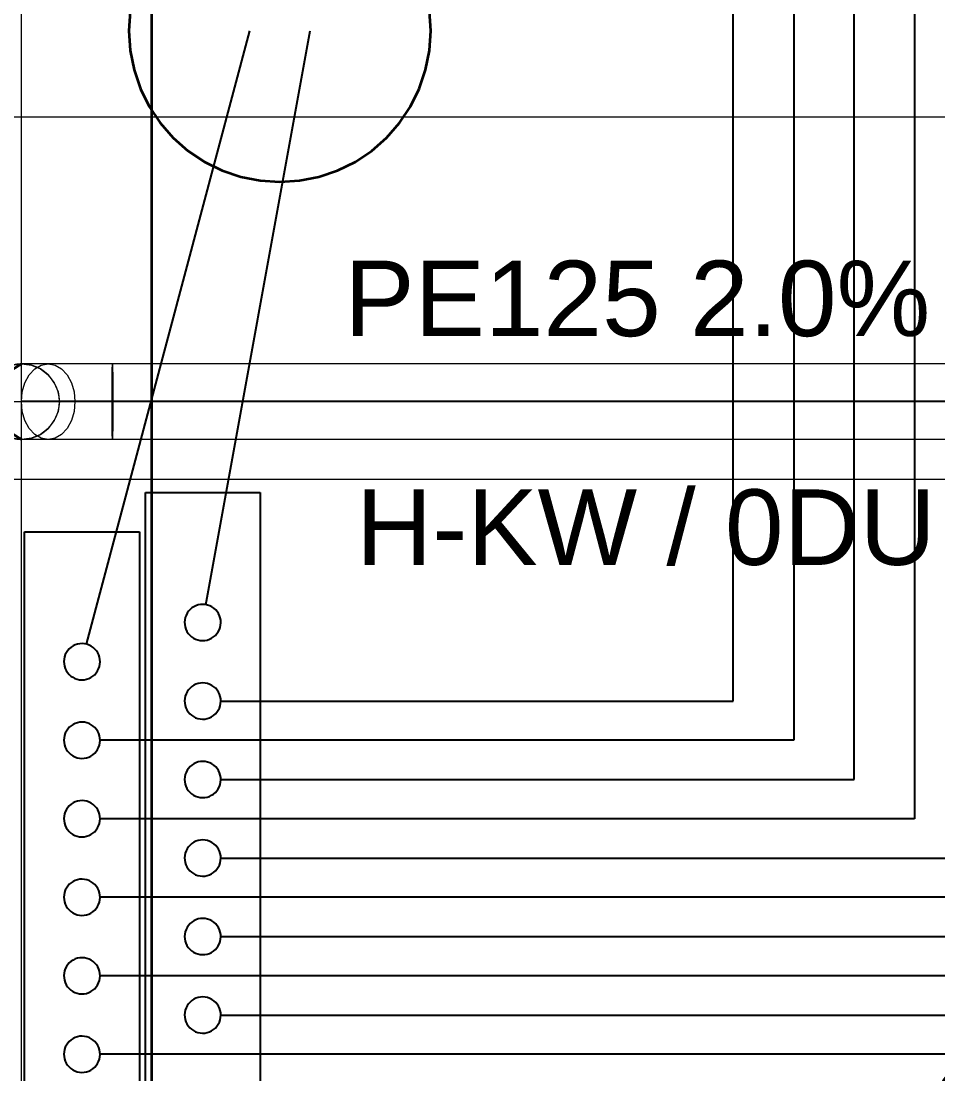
# Model space of a CAD drawing. Extents: x -1 to 1342, y -35 to 723.
# Drawn here: x 410.42 to 440.8, y 146.26 to 181.13 of the extents above; entities that cross this region are included whole.
import ezdxf
from ezdxf.lldxf.tags import DXFTag

# ---------------------------------------------------------------- set-up
doc = ezdxf.new("R2010")
doc.units = 0
doc.layers.get('0').update_dxf_attribs({"lineweight": 18})
for name, color, linetype, lineweight, true_color in [('Bodenplattevertiefung', 7, 'GETRENNT', 35, 0xc0c0c0), ('H_Erdsondenbohrung', 7, 'Continuous', 35, 0xff6600), ('H_Sole_RL', 7, 'Nova_107-A0SKLQJ9LL', 25, 0xaf5f5f), ('H_Sole_VL', 7, 'Continuous', 25, 0x6d3636), ('S_Schmutzwasser', 7, 'Continuous', 18, 0xcc6600), ('S_Schmutzwasser@DELETE-EINSTRICH', 7, 'Continuous', 18, 0xcc6600), ('S_T_Text_Grundleitungen', 2, 'Continuous', 18, 0xffff00), ('X_Mass', 7, 'Continuous', 18, 0x0080ff)]:
    doc.layers.add(name, color=color, linetype=linetype, lineweight=lineweight, true_color=true_color)
doc.styles.get("Standard").update_dxf_attribs({"font": 'arial.ttf'})
tags = doc.linetypes.add('GETRENNT', pattern=[31.75, 12.7, -6.35, 0, -6.35, 0, -6.35]).pattern_tags.tags
tags[14:15] = [DXFTag(74, 4), DXFTag(75, 0), DXFTag(340, '0'), DXFTag(46, 0.0), DXFTag(50, 0.0), DXFTag(44, 0.0), DXFTag(45, 0.0)]
tags[12:13] = [DXFTag(74, 4), DXFTag(75, 0), DXFTag(340, '0'), DXFTag(46, 0.0), DXFTag(50, 0.0), DXFTag(44, 0.0), DXFTag(45, 0.0)]
tags[10:11] = [DXFTag(74, 4), DXFTag(75, 0), DXFTag(340, '0'), DXFTag(46, 0.0), DXFTag(50, 0.0), DXFTag(44, 0.0), DXFTag(45, 0.0)]
tags[8:9] = [DXFTag(74, 4), DXFTag(75, 0), DXFTag(340, '0'), DXFTag(46, 0.0), DXFTag(50, 0.0), DXFTag(44, 0.0), DXFTag(45, 0.0)]
tags[6:7] = [DXFTag(74, 4), DXFTag(75, 0), DXFTag(340, '0'), DXFTag(46, 0.0), DXFTag(50, 0.0), DXFTag(44, 0.0), DXFTag(45, 0.0)]
tags[4:5] = [DXFTag(74, 4), DXFTag(75, 0), DXFTag(340, '0'), DXFTag(46, 0.0), DXFTag(50, 0.0), DXFTag(44, 0.0), DXFTag(45, 0.0)]
tags = doc.linetypes.add('Nova_107-A0SKLQJ9LL', pattern=[12, 4, -4, 4]).pattern_tags.tags
tags[8:9] = [DXFTag(74, 4), DXFTag(75, 0), DXFTag(340, '0'), DXFTag(46, 0.0), DXFTag(50, 0.0), DXFTag(44, 0.0), DXFTag(45, 0.0)]
tags[6:7] = [DXFTag(74, 4), DXFTag(75, 0), DXFTag(340, '0'), DXFTag(46, 0.0), DXFTag(50, 0.0), DXFTag(44, 0.0), DXFTag(45, 0.0)]
tags[4:5] = [DXFTag(74, 4), DXFTag(75, 0), DXFTag(340, '0'), DXFTag(46, 0.0), DXFTag(50, 0.0), DXFTag(44, 0.0), DXFTag(45, 0.0)]
tags = doc.linetypes.add('STRICHPUNKT2', pattern=[12.7, 6.35, -3.175, 0, -3.175]).pattern_tags.tags
tags[10:11] = [DXFTag(74, 4), DXFTag(75, 0), DXFTag(340, '0'), DXFTag(46, 0.0), DXFTag(50, 0.0), DXFTag(44, 0.0), DXFTag(45, 0.0)]
tags[8:9] = [DXFTag(74, 4), DXFTag(75, 0), DXFTag(340, '0'), DXFTag(46, 0.0), DXFTag(50, 0.0), DXFTag(44, 0.0), DXFTag(45, 0.0)]
tags[6:7] = [DXFTag(74, 4), DXFTag(75, 0), DXFTag(340, '0'), DXFTag(46, 0.0), DXFTag(50, 0.0), DXFTag(44, 0.0), DXFTag(45, 0.0)]
tags[4:5] = [DXFTag(74, 4), DXFTag(75, 0), DXFTag(340, '0'), DXFTag(46, 0.0), DXFTag(50, 0.0), DXFTag(44, 0.0), DXFTag(45, 0.0)]

# ---------------------------------------------------------------- blocks, each defined once
blk = doc.blocks.new('Referenz-A0SKLQJBLL', base_point=(90.892, 84.228))
at = {"layer": 'H_Erdsondenbohrung', "linetype": 'Continuous', "ltscale": 0.35}
for p, q in [((414.04, 181.453), (413.997, 180.8)), ((423.997, 180.8), (423.954, 181.453)), ((413.997, 180.8), (414.04, 180.148)), ((423.954, 180.148), (423.997, 180.8)), ((414.04, 180.148), (414.167, 179.506)), ((423.827, 179.506), (423.954, 180.148)), ((414.167, 179.506), (414.378, 178.887)), ((423.616, 178.887), (423.827, 179.506)), ((414.378, 178.887), (414.667, 178.3)), ((423.327, 178.3), (423.616, 178.887)), ((414.667, 178.3), (415.03, 177.757)), ((422.964, 177.757), (423.327, 178.3)), ((415.03, 177.757), (415.462, 177.265)), ((422.533, 177.265), (422.964, 177.757)), ((415.462, 177.265), (415.953, 176.834)), ((422.041, 176.834), (422.533, 177.265)), ((415.953, 176.834), (416.497, 176.47)), ((421.497, 176.47), (422.041, 176.834)), ((416.497, 176.47), (417.084, 176.181)), ((420.911, 176.181), (421.497, 176.47)), ((417.084, 176.181), (417.703, 175.971)), ((420.291, 175.971), (420.911, 176.181)), ((417.703, 175.971), (418.344, 175.843)), ((418.344, 175.843), (418.997, 175.8)), ((418.997, 175.8), (419.65, 175.843)), ((419.65, 175.843), (420.291, 175.971))]:
    blk.add_line(p, q, dxfattribs=at)
at = {"layer": 'H_Sole_RL', "linetype": 'Nova_107-A0SKLQJ9LL', "lineweight": -2, "ltscale": 0.25}
for p, q in [((440.02, 238.372), (440.02, 154.71)), ((436.02, 234.372), (436.02, 157.31)), ((412.595, 160.49), (417.997, 180.8)), ((410.541, 164.21), (414.341, 164.21)), ((410.541, 137.81), (410.541, 164.21)), ((414.341, 164.21), (414.341, 137.81)), ((436.02, 157.31), (413.041, 157.31)), ((440.02, 154.71), (413.041, 154.71)), ((446.355, 152.11), (413.041, 152.11)), ((450.355, 149.51), (413.041, 149.51)), ((454.777, 146.91), (413.041, 146.91))]:
    blk.add_line(p, q, dxfattribs=at)
at = {"layer": 'H_Sole_RL', "linetype": 'Continuous', "lineweight": -2, "ltscale": 0.25}
for p, q in [((412.081, 160.39), (412.021, 160.339)), ((412.147, 160.433), (412.081, 160.39)), ((412.217, 160.467), (412.147, 160.433)), ((412.292, 160.491), (412.217, 160.467)), ((412.369, 160.506), (412.292, 160.491)), ((412.448, 160.51), (412.369, 160.506)), ((412.526, 160.504), (412.448, 160.51)), ((412.603, 160.488), (412.526, 160.504)), ((412.677, 160.462), (412.603, 160.488)), ((412.747, 160.426), (412.677, 160.462)), ((412.811, 160.382), (412.747, 160.426)), ((411.863, 160.071), (411.847, 159.994)), ((411.889, 160.145), (411.863, 160.071)), ((411.925, 160.215), (411.889, 160.145)), ((411.969, 160.28), (411.925, 160.215)), ((412.021, 160.339), (411.969, 160.28)), ((412.87, 160.33), (412.811, 160.382)), ((412.921, 160.27), (412.87, 160.33)), ((412.964, 160.205), (412.921, 160.27)), ((412.998, 160.134), (412.964, 160.205)), ((413.022, 160.059), (412.998, 160.134)), ((413.037, 159.982), (413.022, 160.059)), ((411.847, 159.994), (411.841, 159.916)), ((411.841, 159.916), (411.846, 159.838)), ((411.846, 159.838), (411.86, 159.761)), ((411.86, 159.761), (411.885, 159.686)), ((412.993, 159.675), (413.019, 159.749)), ((413.019, 159.749), (413.035, 159.826)), ((413.035, 159.826), (413.041, 159.904)), ((413.041, 159.904), (413.037, 159.982)), ((411.885, 159.686), (411.919, 159.615)), ((411.919, 159.615), (411.962, 159.55)), ((411.962, 159.55), (412.013, 159.49)), ((412.013, 159.49), (412.071, 159.438)), ((412.071, 159.438), (412.136, 159.394)), ((412.136, 159.394), (412.206, 159.358)), ((412.206, 159.358), (412.28, 159.332)), ((412.591, 159.329), (412.665, 159.353)), ((412.665, 159.353), (412.736, 159.387)), ((412.736, 159.387), (412.802, 159.43)), ((412.802, 159.43), (412.861, 159.481)), ((412.861, 159.481), (412.913, 159.54)), ((412.913, 159.54), (412.958, 159.605)), ((412.958, 159.605), (412.993, 159.675)), ((412.28, 159.332), (412.357, 159.316)), ((412.357, 159.316), (412.435, 159.31)), ((412.435, 159.31), (412.513, 159.314)), ((412.513, 159.314), (412.591, 159.329)), ((411.925, 157.615), (411.889, 157.545)), ((411.969, 157.68), (411.925, 157.615)), ((412.021, 157.739), (411.969, 157.68)), ((412.081, 157.79), (412.021, 157.739)), ((412.147, 157.833), (412.081, 157.79)), ((412.217, 157.867), (412.147, 157.833)), ((412.292, 157.891), (412.217, 157.867)), ((412.369, 157.906), (412.292, 157.891)), ((412.448, 157.91), (412.369, 157.906)), ((412.526, 157.904), (412.448, 157.91)), ((412.603, 157.888), (412.526, 157.904)), ((412.677, 157.862), (412.603, 157.888)), ((412.747, 157.826), (412.677, 157.862)), ((412.811, 157.782), (412.747, 157.826)), ((412.87, 157.73), (412.811, 157.782)), ((412.921, 157.67), (412.87, 157.73)), ((412.964, 157.605), (412.921, 157.67)), ((412.998, 157.534), (412.964, 157.605)), ((411.847, 157.394), (411.841, 157.316)), ((411.841, 157.316), (411.846, 157.238)), ((411.863, 157.471), (411.847, 157.394)), ((411.889, 157.545), (411.863, 157.471)), ((413.022, 157.459), (412.998, 157.534)), ((413.037, 157.382), (413.022, 157.459)), ((413.035, 157.226), (413.041, 157.304)), ((413.041, 157.304), (413.037, 157.382)), ((411.846, 157.238), (411.86, 157.161)), ((411.86, 157.161), (411.885, 157.086)), ((411.885, 157.086), (411.919, 157.015)), ((411.919, 157.015), (411.962, 156.95)), ((411.962, 156.95), (412.013, 156.89)), ((412.861, 156.881), (412.913, 156.94)), ((412.913, 156.94), (412.958, 157.005)), ((412.958, 157.005), (412.993, 157.075)), ((412.993, 157.075), (413.019, 157.149)), ((413.019, 157.149), (413.035, 157.226)), ((412.013, 156.89), (412.071, 156.838)), ((412.071, 156.838), (412.136, 156.794)), ((412.136, 156.794), (412.206, 156.758)), ((412.206, 156.758), (412.28, 156.732)), ((412.28, 156.732), (412.357, 156.716)), ((412.357, 156.716), (412.435, 156.71)), ((412.435, 156.71), (412.513, 156.714)), ((412.513, 156.714), (412.591, 156.729)), ((412.591, 156.729), (412.665, 156.753)), ((412.665, 156.753), (412.736, 156.787)), ((412.736, 156.787), (412.802, 156.83)), ((412.802, 156.83), (412.861, 156.881)), ((412.081, 155.19), (412.021, 155.139)), ((412.147, 155.233), (412.081, 155.19)), ((412.217, 155.267), (412.147, 155.233)), ((412.292, 155.291), (412.217, 155.267)), ((412.369, 155.306), (412.292, 155.291)), ((412.448, 155.31), (412.369, 155.306)), ((412.526, 155.304), (412.448, 155.31)), ((412.603, 155.288), (412.526, 155.304)), ((412.677, 155.262), (412.603, 155.288)), ((412.747, 155.226), (412.677, 155.262)), ((412.811, 155.182), (412.747, 155.226)), ((412.87, 155.13), (412.811, 155.182)), ((411.863, 154.871), (411.847, 154.794)), ((411.889, 154.945), (411.863, 154.871)), ((411.925, 155.015), (411.889, 154.945)), ((411.969, 155.08), (411.925, 155.015)), ((412.021, 155.139), (411.969, 155.08)), ((412.921, 155.07), (412.87, 155.13)), ((412.964, 155.005), (412.921, 155.07)), ((412.998, 154.934), (412.964, 155.005)), ((413.022, 154.859), (412.998, 154.934)), ((413.037, 154.782), (413.022, 154.859)), ((411.847, 154.794), (411.841, 154.716)), ((411.841, 154.716), (411.846, 154.638)), ((411.846, 154.638), (411.86, 154.561)), ((411.86, 154.561), (411.885, 154.486)), ((411.885, 154.486), (411.919, 154.415)), ((412.958, 154.405), (412.993, 154.475)), ((412.993, 154.475), (413.019, 154.549)), ((413.019, 154.549), (413.035, 154.626)), ((413.035, 154.626), (413.041, 154.704)), ((413.041, 154.704), (413.037, 154.782)), ((411.919, 154.415), (411.962, 154.35)), ((411.962, 154.35), (412.013, 154.29)), ((412.013, 154.29), (412.071, 154.238)), ((412.071, 154.238), (412.136, 154.194)), ((412.136, 154.194), (412.206, 154.158)), ((412.206, 154.158), (412.28, 154.132)), ((412.28, 154.132), (412.357, 154.116)), ((412.357, 154.116), (412.435, 154.11)), ((412.435, 154.11), (412.513, 154.114)), ((412.513, 154.114), (412.591, 154.129)), ((412.591, 154.129), (412.665, 154.153)), ((412.665, 154.153), (412.736, 154.187)), ((412.736, 154.187), (412.802, 154.23)), ((412.802, 154.23), (412.861, 154.281)), ((412.861, 154.281), (412.913, 154.34)), ((412.913, 154.34), (412.958, 154.405)), ((411.925, 152.415), (411.889, 152.345)), ((411.969, 152.48), (411.925, 152.415)), ((412.021, 152.539), (411.969, 152.48)), ((412.081, 152.59), (412.021, 152.539)), ((412.147, 152.633), (412.081, 152.59)), ((412.217, 152.667), (412.147, 152.633)), ((412.292, 152.691), (412.217, 152.667)), ((412.369, 152.706), (412.292, 152.691)), ((412.448, 152.71), (412.369, 152.706)), ((412.526, 152.704), (412.448, 152.71)), ((412.603, 152.688), (412.526, 152.704)), ((412.677, 152.662), (412.603, 152.688)), ((412.747, 152.626), (412.677, 152.662)), ((412.811, 152.582), (412.747, 152.626)), ((412.87, 152.53), (412.811, 152.582)), ((412.921, 152.47), (412.87, 152.53)), ((412.964, 152.405), (412.921, 152.47)), ((412.998, 152.334), (412.964, 152.405)), ((411.847, 152.194), (411.841, 152.116)), ((411.841, 152.116), (411.846, 152.038)), ((411.846, 152.038), (411.86, 151.961)), ((411.863, 152.271), (411.847, 152.194)), ((411.889, 152.345), (411.863, 152.271)), ((413.022, 152.259), (412.998, 152.334)), ((413.019, 151.949), (413.035, 152.026)), ((413.037, 152.182), (413.022, 152.259)), ((413.035, 152.026), (413.041, 152.104)), ((413.041, 152.104), (413.037, 152.182)), ((411.86, 151.961), (411.885, 151.886)), ((411.885, 151.886), (411.919, 151.815)), ((411.919, 151.815), (411.962, 151.75)), ((411.962, 151.75), (412.013, 151.69)), ((412.013, 151.69), (412.071, 151.638)), ((412.802, 151.63), (412.861, 151.681)), ((412.861, 151.681), (412.913, 151.74)), ((412.913, 151.74), (412.958, 151.805)), ((412.958, 151.805), (412.993, 151.875)), ((412.993, 151.875), (413.019, 151.949)), ((412.071, 151.638), (412.136, 151.594)), ((412.136, 151.594), (412.206, 151.558)), ((412.206, 151.558), (412.28, 151.532)), ((412.28, 151.532), (412.357, 151.516)), ((412.357, 151.516), (412.435, 151.51)), ((412.435, 151.51), (412.513, 151.514)), ((412.513, 151.514), (412.591, 151.529)), ((412.591, 151.529), (412.665, 151.553)), ((412.665, 151.553), (412.736, 151.587)), ((412.736, 151.587), (412.802, 151.63)), ((412.021, 149.939), (411.969, 149.88)), ((412.081, 149.99), (412.021, 149.939)), ((412.147, 150.033), (412.081, 149.99)), ((412.217, 150.067), (412.147, 150.033)), ((412.292, 150.091), (412.217, 150.067)), ((412.369, 150.106), (412.292, 150.091)), ((412.448, 150.11), (412.369, 150.106)), ((412.526, 150.104), (412.448, 150.11)), ((412.603, 150.088), (412.526, 150.104)), ((412.677, 150.062), (412.603, 150.088)), ((412.747, 150.026), (412.677, 150.062)), ((412.811, 149.982), (412.747, 150.026)), ((412.87, 149.93), (412.811, 149.982)), ((412.921, 149.87), (412.87, 149.93)), ((411.847, 149.594), (411.841, 149.516)), ((411.863, 149.671), (411.847, 149.594)), ((411.889, 149.745), (411.863, 149.671)), ((411.925, 149.815), (411.889, 149.745)), ((411.969, 149.88), (411.925, 149.815)), ((412.964, 149.805), (412.921, 149.87)), ((412.998, 149.734), (412.964, 149.805)), ((413.022, 149.659), (412.998, 149.734)), ((413.037, 149.582), (413.022, 149.659)), ((413.041, 149.504), (413.037, 149.582)), ((411.841, 149.516), (411.846, 149.438)), ((411.846, 149.438), (411.86, 149.361)), ((411.86, 149.361), (411.885, 149.286)), ((411.885, 149.286), (411.919, 149.215)), ((412.958, 149.205), (412.993, 149.275)), ((412.993, 149.275), (413.019, 149.349)), ((413.019, 149.349), (413.035, 149.426)), ((413.035, 149.426), (413.041, 149.504)), ((411.919, 149.215), (411.962, 149.15)), ((411.962, 149.15), (412.013, 149.09)), ((412.013, 149.09), (412.071, 149.038)), ((412.071, 149.038), (412.136, 148.994)), ((412.136, 148.994), (412.206, 148.958)), ((412.206, 148.958), (412.28, 148.932)), ((412.28, 148.932), (412.357, 148.916)), ((412.357, 148.916), (412.435, 148.91)), ((412.435, 148.91), (412.513, 148.914)), ((412.513, 148.914), (412.591, 148.929)), ((412.591, 148.929), (412.665, 148.953)), ((412.665, 148.953), (412.736, 148.987)), ((412.736, 148.987), (412.802, 149.03)), ((412.802, 149.03), (412.861, 149.081)), ((412.861, 149.081), (412.913, 149.14)), ((412.913, 149.14), (412.958, 149.205)), ((412.292, 147.491), (412.217, 147.467)), ((412.369, 147.506), (412.292, 147.491)), ((412.448, 147.51), (412.369, 147.506)), ((412.526, 147.504), (412.448, 147.51)), ((412.603, 147.488), (412.526, 147.504)), ((412.677, 147.462), (412.603, 147.488)), ((411.889, 147.145), (411.863, 147.071)), ((411.925, 147.215), (411.889, 147.145)), ((411.969, 147.28), (411.925, 147.215)), ((412.021, 147.339), (411.969, 147.28)), ((412.081, 147.39), (412.021, 147.339)), ((412.147, 147.433), (412.081, 147.39)), ((412.217, 147.467), (412.147, 147.433)), ((412.747, 147.426), (412.677, 147.462)), ((412.811, 147.382), (412.747, 147.426)), ((412.87, 147.33), (412.811, 147.382)), ((412.921, 147.27), (412.87, 147.33)), ((412.964, 147.205), (412.921, 147.27)), ((412.998, 147.134), (412.964, 147.205)), ((411.847, 146.994), (411.841, 146.916)), ((411.841, 146.916), (411.846, 146.838)), ((411.846, 146.838), (411.86, 146.761)), ((411.863, 147.071), (411.847, 146.994)), ((413.022, 147.059), (412.998, 147.134)), ((413.019, 146.749), (413.035, 146.826)), ((413.037, 146.982), (413.022, 147.059)), ((413.035, 146.826), (413.041, 146.904)), ((413.041, 146.904), (413.037, 146.982)), ((411.86, 146.761), (411.885, 146.686)), ((411.885, 146.686), (411.919, 146.615)), ((411.919, 146.615), (411.962, 146.55)), ((411.962, 146.55), (412.013, 146.49)), ((412.013, 146.49), (412.071, 146.438)), ((412.802, 146.43), (412.861, 146.481)), ((412.861, 146.481), (412.913, 146.54)), ((412.913, 146.54), (412.958, 146.605)), ((412.958, 146.605), (412.993, 146.675)), ((412.993, 146.675), (413.019, 146.749)), ((412.071, 146.438), (412.136, 146.394)), ((412.136, 146.394), (412.206, 146.358)), ((412.206, 146.358), (412.28, 146.332)), ((412.28, 146.332), (412.357, 146.316)), ((412.357, 146.316), (412.435, 146.31)), ((412.435, 146.31), (412.513, 146.314)), ((412.513, 146.314), (412.591, 146.329)), ((412.591, 146.329), (412.665, 146.353)), ((412.665, 146.353), (412.736, 146.387)), ((412.736, 146.387), (412.802, 146.43))]:
    blk.add_line(p, q, dxfattribs=at)
at = {"layer": 'H_Sole_VL', "linetype": 'Continuous', "lineweight": -2, "ltscale": 0.25}
for p, q in [((438.02, 156.01), (438.02, 236.372)), ((434.02, 158.61), (434.02, 232.372)), ((416.548, 161.8), (419.997, 180.8)), ((414.541, 165.51), (418.341, 165.51)), ((414.541, 139.11), (414.541, 165.51)), ((418.341, 165.51), (418.341, 139.11)), ((417.041, 158.61), (434.02, 158.61)), ((417.041, 156.01), (438.02, 156.01)), ((417.041, 153.41), (444.355, 153.41)), ((417.041, 150.81), (448.355, 150.81)), ((417.041, 148.21), (452.777, 148.21))]:
    blk.add_line(p, q, dxfattribs=at)
at = {"layer": 'H_Sole_VL', "lineweight": -2}
for p, q in [((416.292, 161.791), (416.217, 161.767)), ((416.369, 161.806), (416.292, 161.791)), ((416.448, 161.81), (416.369, 161.806)), ((416.526, 161.804), (416.448, 161.81)), ((416.603, 161.788), (416.526, 161.804)), ((416.677, 161.762), (416.603, 161.788)), ((415.889, 161.445), (415.863, 161.371)), ((415.925, 161.515), (415.889, 161.445)), ((415.969, 161.58), (415.925, 161.515)), ((416.021, 161.639), (415.969, 161.58)), ((416.081, 161.69), (416.021, 161.639)), ((416.147, 161.733), (416.081, 161.69)), ((416.217, 161.767), (416.147, 161.733)), ((416.747, 161.726), (416.677, 161.762)), ((416.811, 161.682), (416.747, 161.726)), ((416.87, 161.63), (416.811, 161.682)), ((416.921, 161.57), (416.87, 161.63)), ((416.964, 161.505), (416.921, 161.57)), ((416.998, 161.434), (416.964, 161.505)), ((417.022, 161.359), (416.998, 161.434)), ((415.847, 161.294), (415.841, 161.216)), ((415.841, 161.216), (415.846, 161.138)), ((415.846, 161.138), (415.86, 161.061)), ((415.863, 161.371), (415.847, 161.294)), ((417.019, 161.049), (417.035, 161.126)), ((417.037, 161.282), (417.022, 161.359)), ((417.035, 161.126), (417.041, 161.204)), ((417.041, 161.204), (417.037, 161.282)), ((415.86, 161.061), (415.885, 160.986)), ((415.885, 160.986), (415.919, 160.915)), ((415.919, 160.915), (415.962, 160.85)), ((415.962, 160.85), (416.013, 160.79)), ((416.013, 160.79), (416.071, 160.738)), ((416.071, 160.738), (416.136, 160.694)), ((416.802, 160.73), (416.861, 160.781)), ((416.861, 160.781), (416.913, 160.84)), ((416.913, 160.84), (416.958, 160.905)), ((416.958, 160.905), (416.993, 160.975)), ((416.993, 160.975), (417.019, 161.049)), ((416.136, 160.694), (416.206, 160.658)), ((416.206, 160.658), (416.28, 160.632)), ((416.28, 160.632), (416.357, 160.616)), ((416.357, 160.616), (416.435, 160.61)), ((416.435, 160.61), (416.513, 160.614)), ((416.513, 160.614), (416.591, 160.629)), ((416.591, 160.629), (416.665, 160.653)), ((416.665, 160.653), (416.736, 160.687)), ((416.736, 160.687), (416.802, 160.73)), ((416.021, 159.039), (415.969, 158.98)), ((416.081, 159.09), (416.021, 159.039)), ((416.147, 159.133), (416.081, 159.09)), ((416.217, 159.167), (416.147, 159.133)), ((416.292, 159.191), (416.217, 159.167)), ((416.369, 159.206), (416.292, 159.191)), ((416.448, 159.21), (416.369, 159.206)), ((416.526, 159.204), (416.448, 159.21)), ((416.603, 159.188), (416.526, 159.204)), ((416.677, 159.162), (416.603, 159.188)), ((416.747, 159.126), (416.677, 159.162)), ((416.811, 159.082), (416.747, 159.126)), ((416.87, 159.03), (416.811, 159.082)), ((416.921, 158.97), (416.87, 159.03)), ((415.847, 158.694), (415.841, 158.616)), ((415.863, 158.771), (415.847, 158.694)), ((415.889, 158.845), (415.863, 158.771)), ((415.925, 158.915), (415.889, 158.845)), ((415.969, 158.98), (415.925, 158.915)), ((416.964, 158.905), (416.921, 158.97)), ((416.998, 158.834), (416.964, 158.905)), ((417.022, 158.759), (416.998, 158.834)), ((417.037, 158.682), (417.022, 158.759)), ((417.041, 158.604), (417.037, 158.682)), ((415.841, 158.616), (415.846, 158.538)), ((415.846, 158.538), (415.86, 158.461)), ((415.86, 158.461), (415.885, 158.386)), ((415.885, 158.386), (415.919, 158.315)), ((415.919, 158.315), (415.962, 158.25)), ((416.913, 158.24), (416.958, 158.305)), ((416.958, 158.305), (416.993, 158.375)), ((416.993, 158.375), (417.019, 158.449)), ((417.019, 158.449), (417.035, 158.526)), ((417.035, 158.526), (417.041, 158.604)), ((415.962, 158.25), (416.013, 158.19)), ((416.013, 158.19), (416.071, 158.138)), ((416.071, 158.138), (416.136, 158.094)), ((416.136, 158.094), (416.206, 158.058)), ((416.206, 158.058), (416.28, 158.032)), ((416.28, 158.032), (416.357, 158.016)), ((416.357, 158.016), (416.435, 158.01)), ((416.435, 158.01), (416.513, 158.014)), ((416.513, 158.014), (416.591, 158.029)), ((416.591, 158.029), (416.665, 158.053)), ((416.665, 158.053), (416.736, 158.087)), ((416.736, 158.087), (416.802, 158.13)), ((416.802, 158.13), (416.861, 158.181)), ((416.861, 158.181), (416.913, 158.24)), ((416.217, 156.567), (416.147, 156.533)), ((416.292, 156.591), (416.217, 156.567)), ((416.369, 156.606), (416.292, 156.591)), ((416.448, 156.61), (416.369, 156.606)), ((416.526, 156.604), (416.448, 156.61)), ((416.603, 156.588), (416.526, 156.604)), ((416.677, 156.562), (416.603, 156.588)), ((416.747, 156.526), (416.677, 156.562)), ((415.889, 156.245), (415.863, 156.171)), ((415.925, 156.315), (415.889, 156.245)), ((415.969, 156.38), (415.925, 156.315)), ((416.021, 156.439), (415.969, 156.38)), ((416.081, 156.49), (416.021, 156.439)), ((416.147, 156.533), (416.081, 156.49)), ((416.811, 156.482), (416.747, 156.526)), ((416.87, 156.43), (416.811, 156.482)), ((416.921, 156.37), (416.87, 156.43)), ((416.964, 156.305), (416.921, 156.37)), ((416.998, 156.234), (416.964, 156.305)), ((417.022, 156.159), (416.998, 156.234)), ((415.847, 156.094), (415.841, 156.016)), ((415.841, 156.016), (415.846, 155.938)), ((415.846, 155.938), (415.86, 155.861)), ((415.863, 156.171), (415.847, 156.094)), ((415.86, 155.861), (415.885, 155.786)), ((417.019, 155.849), (417.035, 155.926)), ((417.037, 156.082), (417.022, 156.159)), ((417.035, 155.926), (417.041, 156.004)), ((417.041, 156.004), (417.037, 156.082)), ((415.885, 155.786), (415.919, 155.715)), ((415.919, 155.715), (415.962, 155.65)), ((415.962, 155.65), (416.013, 155.59)), ((416.013, 155.59), (416.071, 155.538)), ((416.071, 155.538), (416.136, 155.494)), ((416.736, 155.487), (416.802, 155.53)), ((416.802, 155.53), (416.861, 155.581)), ((416.861, 155.581), (416.913, 155.64)), ((416.913, 155.64), (416.958, 155.705)), ((416.958, 155.705), (416.993, 155.775)), ((416.993, 155.775), (417.019, 155.849)), ((416.136, 155.494), (416.206, 155.458)), ((416.206, 155.458), (416.28, 155.432)), ((416.28, 155.432), (416.357, 155.416)), ((416.357, 155.416), (416.435, 155.41)), ((416.435, 155.41), (416.513, 155.414)), ((416.513, 155.414), (416.591, 155.429)), ((416.591, 155.429), (416.665, 155.453)), ((416.665, 155.453), (416.736, 155.487)), ((415.969, 153.78), (415.925, 153.715)), ((416.021, 153.839), (415.969, 153.78)), ((416.081, 153.89), (416.021, 153.839)), ((416.147, 153.933), (416.081, 153.89)), ((416.217, 153.967), (416.147, 153.933)), ((416.292, 153.991), (416.217, 153.967)), ((416.369, 154.006), (416.292, 153.991)), ((416.448, 154.01), (416.369, 154.006)), ((416.526, 154.004), (416.448, 154.01)), ((416.603, 153.988), (416.526, 154.004)), ((416.677, 153.962), (416.603, 153.988)), ((416.747, 153.926), (416.677, 153.962)), ((416.811, 153.882), (416.747, 153.926)), ((416.87, 153.83), (416.811, 153.882)), ((416.921, 153.77), (416.87, 153.83)), ((416.964, 153.705), (416.921, 153.77)), ((415.847, 153.494), (415.841, 153.416)), ((415.841, 153.416), (415.846, 153.338)), ((415.863, 153.571), (415.847, 153.494)), ((415.889, 153.645), (415.863, 153.571)), ((415.925, 153.715), (415.889, 153.645)), ((416.998, 153.634), (416.964, 153.705)), ((417.022, 153.559), (416.998, 153.634)), ((417.037, 153.482), (417.022, 153.559)), ((417.041, 153.404), (417.037, 153.482)), ((415.846, 153.338), (415.86, 153.261)), ((415.86, 153.261), (415.885, 153.186)), ((415.885, 153.186), (415.919, 153.115)), ((415.919, 153.115), (415.962, 153.05)), ((416.913, 153.04), (416.958, 153.105)), ((416.958, 153.105), (416.993, 153.175)), ((416.993, 153.175), (417.019, 153.249)), ((417.019, 153.249), (417.035, 153.326)), ((417.035, 153.326), (417.041, 153.404)), ((415.962, 153.05), (416.013, 152.99)), ((416.013, 152.99), (416.071, 152.938)), ((416.071, 152.938), (416.136, 152.894)), ((416.136, 152.894), (416.206, 152.858)), ((416.206, 152.858), (416.28, 152.832)), ((416.28, 152.832), (416.357, 152.816)), ((416.357, 152.816), (416.435, 152.81)), ((416.435, 152.81), (416.513, 152.814)), ((416.513, 152.814), (416.591, 152.829)), ((416.591, 152.829), (416.665, 152.853)), ((416.665, 152.853), (416.736, 152.887)), ((416.736, 152.887), (416.802, 152.93)), ((416.802, 152.93), (416.861, 152.981)), ((416.861, 152.981), (416.913, 153.04)), ((416.147, 151.333), (416.081, 151.29)), ((416.217, 151.367), (416.147, 151.333)), ((416.292, 151.391), (416.217, 151.367)), ((416.369, 151.406), (416.292, 151.391)), ((416.448, 151.41), (416.369, 151.406)), ((416.526, 151.404), (416.448, 151.41)), ((416.603, 151.388), (416.526, 151.404)), ((416.677, 151.362), (416.603, 151.388)), ((416.747, 151.326), (416.677, 151.362)), ((416.811, 151.282), (416.747, 151.326)), ((415.889, 151.045), (415.863, 150.971)), ((415.925, 151.115), (415.889, 151.045)), ((415.969, 151.18), (415.925, 151.115)), ((416.021, 151.239), (415.969, 151.18)), ((416.081, 151.29), (416.021, 151.239)), ((416.87, 151.23), (416.811, 151.282)), ((416.921, 151.17), (416.87, 151.23)), ((416.964, 151.105), (416.921, 151.17)), ((416.998, 151.034), (416.964, 151.105)), ((417.022, 150.959), (416.998, 151.034)), ((415.847, 150.894), (415.841, 150.816)), ((415.841, 150.816), (415.846, 150.738)), ((415.846, 150.738), (415.86, 150.661)), ((415.863, 150.971), (415.847, 150.894)), ((415.86, 150.661), (415.885, 150.586)), ((416.993, 150.575), (417.019, 150.649)), ((417.019, 150.649), (417.035, 150.726)), ((417.037, 150.882), (417.022, 150.959)), ((417.035, 150.726), (417.041, 150.804)), ((417.041, 150.804), (417.037, 150.882)), ((415.885, 150.586), (415.919, 150.515)), ((415.919, 150.515), (415.962, 150.45)), ((415.962, 150.45), (416.013, 150.39)), ((416.013, 150.39), (416.071, 150.338)), ((416.071, 150.338), (416.136, 150.294)), ((416.136, 150.294), (416.206, 150.258)), ((416.665, 150.253), (416.736, 150.287)), ((416.736, 150.287), (416.802, 150.33)), ((416.802, 150.33), (416.861, 150.381)), ((416.861, 150.381), (416.913, 150.44)), ((416.913, 150.44), (416.958, 150.505)), ((416.958, 150.505), (416.993, 150.575)), ((416.206, 150.258), (416.28, 150.232)), ((416.28, 150.232), (416.357, 150.216)), ((416.357, 150.216), (416.435, 150.21)), ((416.435, 150.21), (416.513, 150.214)), ((416.513, 150.214), (416.591, 150.229)), ((416.591, 150.229), (416.665, 150.253)), ((415.969, 148.58), (415.925, 148.515)), ((416.021, 148.639), (415.969, 148.58)), ((416.081, 148.69), (416.021, 148.639)), ((416.147, 148.733), (416.081, 148.69)), ((416.217, 148.767), (416.147, 148.733)), ((416.292, 148.791), (416.217, 148.767)), ((416.369, 148.806), (416.292, 148.791)), ((416.448, 148.81), (416.369, 148.806)), ((416.526, 148.804), (416.448, 148.81)), ((416.603, 148.788), (416.526, 148.804)), ((416.677, 148.762), (416.603, 148.788)), ((416.747, 148.726), (416.677, 148.762)), ((416.811, 148.682), (416.747, 148.726)), ((416.87, 148.63), (416.811, 148.682)), ((416.921, 148.57), (416.87, 148.63)), ((416.964, 148.505), (416.921, 148.57)), ((415.847, 148.294), (415.841, 148.216)), ((415.841, 148.216), (415.846, 148.138)), ((415.863, 148.371), (415.847, 148.294)), ((415.889, 148.445), (415.863, 148.371)), ((415.925, 148.515), (415.889, 148.445)), ((416.998, 148.434), (416.964, 148.505)), ((417.022, 148.359), (416.998, 148.434)), ((417.037, 148.282), (417.022, 148.359)), ((417.035, 148.126), (417.041, 148.204)), ((417.041, 148.204), (417.037, 148.282)), ((415.846, 148.138), (415.86, 148.061)), ((415.86, 148.061), (415.885, 147.986)), ((415.885, 147.986), (415.919, 147.915)), ((415.919, 147.915), (415.962, 147.85)), ((415.962, 147.85), (416.013, 147.79)), ((416.861, 147.781), (416.913, 147.84)), ((416.913, 147.84), (416.958, 147.905)), ((416.958, 147.905), (416.993, 147.975)), ((416.993, 147.975), (417.019, 148.049)), ((417.019, 148.049), (417.035, 148.126)), ((416.013, 147.79), (416.071, 147.738)), ((416.071, 147.738), (416.136, 147.694)), ((416.136, 147.694), (416.206, 147.658)), ((416.206, 147.658), (416.28, 147.632)), ((416.28, 147.632), (416.357, 147.616)), ((416.357, 147.616), (416.435, 147.61)), ((416.435, 147.61), (416.513, 147.614)), ((416.513, 147.614), (416.591, 147.629)), ((416.591, 147.629), (416.665, 147.653)), ((416.665, 147.653), (416.736, 147.687)), ((416.736, 147.687), (416.802, 147.73)), ((416.802, 147.73), (416.861, 147.781))]:
    blk.add_line(p, q, dxfattribs=at)
blk = doc.blocks.new('Polygon-A0SKLQKRLL', base_point=(250.041, 113.978))
at = {"color": 0, "linetype": 'ByBlock', "lineweight": -2, "ltscale": 0.35}
blk.add_line((414.741, 229.828), (414.741, 113.978), dxfattribs=at)
blk = doc.blocks.new('WC mit 9_0 l Spülwassermenge-A0SKLQKVLL', base_point=(409.191, 167.273))
at = {"color": 0, "linetype": 'ByBlock', "lineweight": -2, "ltscale": 0.18}
for p, q in [((409.68, 169.514), (409.557, 169.407)), ((409.816, 169.605), (409.68, 169.514)), ((409.963, 169.677), (409.816, 169.605)), ((410.118, 169.73), (409.963, 169.677)), ((410.278, 169.762), (410.118, 169.73)), ((410.441, 169.773), (410.278, 169.762)), ((410.604, 169.762), (410.441, 169.773)), ((410.765, 169.73), (410.604, 169.762)), ((410.92, 169.677), (410.765, 169.73)), ((411.066, 169.605), (410.92, 169.677)), ((411.202, 169.514), (411.066, 169.605)), ((411.325, 169.407), (411.202, 169.514)), ((409.359, 169.148), (409.286, 169.001)), ((409.45, 169.284), (409.359, 169.148)), ((409.557, 169.407), (409.45, 169.284)), ((411.433, 169.284), (411.325, 169.407)), ((411.524, 169.148), (411.433, 169.284)), ((411.596, 169.001), (411.524, 169.148)), ((409.234, 168.846), (409.202, 168.686)), ((409.286, 169.001), (409.234, 168.846)), ((411.649, 168.846), (411.596, 169.001)), ((411.681, 168.686), (411.649, 168.846)), ((409.202, 168.686), (409.191, 168.523)), ((409.191, 168.523), (409.202, 168.359)), ((411.691, 168.523), (411.681, 168.686)), ((411.681, 168.359), (411.691, 168.523)), ((409.202, 168.359), (409.234, 168.199)), ((409.234, 168.199), (409.286, 168.044)), ((411.596, 168.044), (411.649, 168.199)), ((411.649, 168.199), (411.681, 168.359)), ((409.286, 168.044), (409.359, 167.898)), ((409.359, 167.898), (409.45, 167.762)), ((409.45, 167.762), (409.557, 167.639)), ((411.325, 167.639), (411.433, 167.762)), ((411.433, 167.762), (411.524, 167.898)), ((411.524, 167.898), (411.596, 168.044)), ((409.557, 167.639), (409.68, 167.531)), ((409.68, 167.531), (409.816, 167.44)), ((409.816, 167.44), (409.963, 167.368)), ((409.963, 167.368), (410.118, 167.315)), ((410.765, 167.315), (410.92, 167.368)), ((410.92, 167.368), (411.066, 167.44)), ((411.066, 167.44), (411.202, 167.531)), ((411.202, 167.531), (411.325, 167.639)), ((410.118, 167.315), (410.278, 167.283)), ((410.278, 167.283), (410.441, 167.273)), ((410.441, 167.273), (410.604, 167.283)), ((410.604, 167.283), (410.765, 167.315))]:
    blk.add_line(p, q, dxfattribs=at)
blk = doc.blocks.new('Maß-A0SKLQPRLL', base_point=(159.85, 77.928))
at = {"color": 0, "linetype": 'ByBlock', "lineweight": -2, "ltscale": 0.18}
blk.add_line((410.441, 77.928), (410.441, 245.489), dxfattribs=at)
blk = doc.blocks.new('Maß-A0SKLQPVLL', base_point=(347.233, 119.837))
at = {"color": 0, "linetype": 'ByBlock', "lineweight": -2, "ltscale": 0.18}
for p, q in [((350.441, 177.955), (467.887, 177.955)), ((350.441, 168.523), (410.441, 168.523)), ((350.441, 165.955), (467.887, 165.955))]:
    blk.add_line(p, q, dxfattribs=at)
blk = doc.blocks.new('Abwasserleitung-A0SKLQPZLL', base_point=(411.691, 168.523))
at = {"color": 0, "linetype": 'ByBlock', "lineweight": -2, "ltscale": 0.18}
blk.add_line((411.691, 168.523), (458.455, 168.523), dxfattribs=at)
blk = doc.blocks.new('Rohr-A0SKLQR3LL', base_point=(431.198, 129.266))
at = {"color": 0, "linetype": 'ByBlock', "lineweight": -2, "ltscale": 0.18}
for p, q in [((464.21, 164.046), (431.198, 131.034)), ((464.238, 164.014), (464.21, 164.046)), ((464.21, 164.046), (464.242, 164.018)), ((464.324, 163.923), (464.238, 164.014)), ((464.242, 164.018), (464.333, 163.932)), ((464.463, 163.781), (464.324, 163.923)), ((464.333, 163.932), (464.475, 163.793)), ((464.644, 163.596), (464.463, 163.781)), ((464.475, 163.793), (464.659, 163.612)), ((464.856, 163.382), (464.644, 163.596)), ((464.659, 163.612), (464.874, 163.399)), ((465.085, 163.153), (464.856, 163.382)), ((464.874, 163.399), (465.103, 163.171)), ((465.314, 162.925), (465.085, 163.153)), ((465.103, 163.171), (465.331, 162.942)), ((465.528, 162.712), (465.314, 162.925)), ((465.331, 162.942), (465.543, 162.728)), ((465.713, 162.531), (465.528, 162.712)), ((465.543, 162.728), (465.725, 162.543)), ((465.855, 162.392), (465.713, 162.531)), ((465.725, 162.543), (465.864, 162.401)), ((465.978, 162.278), (432.966, 129.266)), ((465.945, 162.306), (465.855, 162.392)), ((465.864, 162.401), (465.95, 162.311)), ((465.978, 162.278), (465.945, 162.306)), ((465.95, 162.311), (465.978, 162.278)), ((431.226, 131.002), (431.198, 131.034)), ((431.198, 131.034), (431.231, 131.006)), ((431.312, 130.911), (431.226, 131.002)), ((431.231, 131.006), (431.321, 130.92)), ((431.451, 130.769), (431.312, 130.911)), ((431.321, 130.92), (431.463, 130.782)), ((431.633, 130.585), (431.451, 130.769)), ((431.463, 130.782), (431.648, 130.6)), ((431.845, 130.37), (431.633, 130.585)), ((431.648, 130.6), (431.862, 130.388)), ((432.073, 130.141), (431.845, 130.37)), ((431.862, 130.388), (432.091, 130.159)), ((432.302, 129.913), (432.073, 130.141)), ((432.091, 130.159), (432.32, 129.93)), ((432.517, 129.701), (432.302, 129.913)), ((432.32, 129.93), (432.532, 129.716)), ((432.532, 129.716), (432.713, 129.532)), ((432.701, 129.519), (432.517, 129.701)), ((432.843, 129.38), (432.701, 129.519)), ((432.713, 129.532), (432.852, 129.389)), ((432.934, 129.294), (432.843, 129.38)), ((432.852, 129.389), (432.938, 129.299)), ((432.966, 129.266), (432.934, 129.294)), ((432.938, 129.299), (432.966, 129.266))]:
    blk.add_line(p, q, dxfattribs=at)
at = {"color": 0, "linetype": 'STRICHPUNKT2', "lineweight": 25, "ltscale": 0.25}
blk.add_line((465.094, 163.162), (432.082, 130.15), dxfattribs=at)
blk = doc.blocks.new('Rohr-A0SKLQR9LL', base_point=(413.438, 167.273))
at = {"color": 0, "linetype": 'ByBlock', "lineweight": -2, "ltscale": 0.18}
for p, q in [((413.441, 169.407), (413.444, 169.605)), ((413.444, 169.605), (413.447, 169.73)), ((413.447, 169.73), (413.45, 169.773)), ((413.45, 169.773), (413.453, 169.73)), ((457.205, 169.773), (413.45, 169.773)), ((413.453, 169.73), (413.456, 169.605)), ((413.456, 169.605), (413.459, 169.407)), ((457.196, 169.407), (457.198, 169.605)), ((457.198, 169.605), (457.201, 169.73)), ((457.201, 169.73), (457.205, 169.773)), ((457.205, 169.773), (457.208, 169.73)), ((457.208, 169.73), (457.211, 169.605)), ((457.211, 169.605), (457.214, 169.407)), ((413.438, 168.846), (413.439, 169.148)), ((413.439, 169.148), (413.441, 169.407)), ((413.459, 169.407), (413.461, 169.148)), ((413.461, 169.148), (413.462, 168.846)), ((457.193, 168.846), (457.194, 169.148)), ((457.194, 169.148), (457.196, 169.407)), ((457.214, 169.407), (457.216, 169.148)), ((457.216, 169.148), (457.217, 168.846)), ((413.438, 168.523), (413.438, 168.846)), ((413.462, 168.846), (413.463, 168.523)), ((457.192, 168.523), (457.193, 168.846)), ((457.217, 168.846), (457.217, 168.523)), ((413.438, 168.199), (413.438, 168.523)), ((413.463, 168.523), (413.462, 168.199)), ((457.193, 168.199), (457.192, 168.523)), ((457.217, 168.523), (457.217, 168.199)), ((413.439, 167.898), (413.438, 168.199)), ((413.462, 168.199), (413.461, 167.898)), ((457.194, 167.898), (457.193, 168.199)), ((457.217, 168.199), (457.216, 167.898)), ((413.441, 167.639), (413.439, 167.898)), ((413.461, 167.898), (413.459, 167.639)), ((457.196, 167.639), (457.194, 167.898)), ((457.216, 167.898), (457.214, 167.639)), ((413.444, 167.44), (413.441, 167.639)), ((413.447, 167.315), (413.444, 167.44)), ((413.456, 167.44), (413.453, 167.315)), ((413.459, 167.639), (413.456, 167.44)), ((457.198, 167.44), (457.196, 167.639)), ((457.201, 167.315), (457.198, 167.44)), ((457.211, 167.44), (457.208, 167.315)), ((457.214, 167.639), (457.211, 167.44)), ((413.45, 167.273), (413.447, 167.315)), ((413.453, 167.315), (413.45, 167.273)), ((457.205, 167.273), (413.45, 167.273)), ((457.205, 167.273), (457.201, 167.315)), ((457.208, 167.315), (457.205, 167.273))]:
    blk.add_line(p, q, dxfattribs=at)
at = {"color": 0, "linetype": 'STRICHPUNKT2', "lineweight": 25, "ltscale": 0.25}
blk.add_line((457.205, 168.523), (413.45, 168.523), dxfattribs=at)
blk = doc.blocks.new('Bogen 45°-A0SKLQRRLL', base_point=(410.432, 167.273))
at = {"color": 0, "linetype": 'ByBlock', "lineweight": -2, "ltscale": 0.18}
for p, q in [((410.692, 169.407), (410.876, 169.605)), ((410.876, 169.605), (411.091, 169.73)), ((411.091, 169.73), (411.321, 169.773)), ((411.321, 169.773), (411.55, 169.73)), ((411.838, 169.773), (411.321, 169.773)), ((411.55, 169.73), (411.765, 169.605)), ((411.765, 169.605), (411.949, 169.407)), ((412.094, 169.773), (411.838, 169.773)), ((412.393, 169.773), (412.094, 169.773)), ((412.714, 169.773), (412.393, 169.773)), ((413.45, 169.773), (412.714, 169.773)), ((413.441, 169.407), (413.444, 169.605)), ((413.444, 169.605), (413.447, 169.73)), ((413.447, 169.73), (413.45, 169.773)), ((413.45, 169.773), (413.453, 169.73)), ((413.453, 169.73), (413.456, 169.605)), ((413.456, 169.605), (413.459, 169.407)), ((410.463, 168.846), (410.551, 169.148)), ((410.551, 169.148), (410.692, 169.407)), ((411.949, 169.407), (412.09, 169.148)), ((412.09, 169.148), (412.179, 168.846)), ((413.438, 168.846), (413.439, 169.148)), ((413.439, 169.148), (413.441, 169.407)), ((413.459, 169.407), (413.461, 169.148)), ((413.461, 169.148), (413.462, 168.846)), ((410.432, 168.523), (410.463, 168.846)), ((412.179, 168.846), (412.209, 168.523)), ((413.438, 168.523), (413.438, 168.846)), ((413.462, 168.846), (413.463, 168.523)), ((410.463, 168.199), (410.432, 168.523)), ((412.209, 168.523), (412.179, 168.199)), ((413.438, 168.199), (413.438, 168.523)), ((413.463, 168.523), (413.462, 168.199)), ((410.551, 167.898), (410.463, 168.199)), ((412.179, 168.199), (412.09, 167.898)), ((413.439, 167.898), (413.438, 168.199)), ((413.462, 168.199), (413.461, 167.898)), ((410.692, 167.639), (410.551, 167.898)), ((412.09, 167.898), (411.949, 167.639)), ((413.441, 167.639), (413.439, 167.898)), ((413.461, 167.898), (413.459, 167.639)), ((410.876, 167.44), (410.692, 167.639)), ((411.091, 167.315), (410.876, 167.44)), ((411.765, 167.44), (411.55, 167.315)), ((411.949, 167.639), (411.765, 167.44)), ((413.444, 167.44), (413.441, 167.639)), ((413.447, 167.315), (413.444, 167.44)), ((413.456, 167.44), (413.453, 167.315)), ((413.459, 167.639), (413.456, 167.44)), ((411.321, 167.273), (411.091, 167.315)), ((411.55, 167.315), (411.321, 167.273)), ((411.838, 167.273), (411.321, 167.273)), ((412.094, 167.273), (411.838, 167.273)), ((412.393, 167.273), (412.094, 167.273)), ((412.714, 167.273), (412.393, 167.273)), ((413.45, 167.273), (412.714, 167.273)), ((413.45, 167.273), (413.447, 167.315)), ((413.453, 167.315), (413.45, 167.273))]:
    blk.add_line(p, q, dxfattribs=at)
at = {"color": 0, "linetype": 'STRICHPUNKT2', "lineweight": 25, "ltscale": 0.25}
for p, q in [((411.838, 168.523), (411.321, 168.523)), ((412.094, 168.523), (411.838, 168.523)), ((412.393, 168.523), (412.094, 168.523)), ((412.714, 168.523), (412.393, 168.523)), ((413.45, 168.523), (412.714, 168.523))]:
    blk.add_line(p, q, dxfattribs=at)
blk = doc.blocks.new('Bogen 45°-A0SKLQRTLL', base_point=(409.191, 167.273))
at = {"color": 0, "linetype": 'ByBlock', "lineweight": -2, "ltscale": 0.18}
for p, q in [((409.557, 169.407), (409.816, 169.605)), ((409.816, 169.605), (410.118, 169.73)), ((410.118, 169.73), (410.441, 169.773)), ((410.483, 169.773), (410.441, 169.773)), ((410.441, 169.773), (410.765, 169.73)), ((410.607, 169.773), (410.483, 169.773)), ((410.803, 169.773), (410.607, 169.773)), ((410.693, 169.407), (410.877, 169.605)), ((410.765, 169.73), (411.066, 169.605)), ((411.321, 169.773), (410.803, 169.773)), ((410.877, 169.605), (411.091, 169.73)), ((411.066, 169.605), (411.325, 169.407)), ((411.091, 169.73), (411.321, 169.773)), ((411.321, 169.773), (411.551, 169.73)), ((411.551, 169.73), (411.765, 169.605)), ((411.765, 169.605), (411.949, 169.407)), ((409.234, 168.846), (409.359, 169.148)), ((409.359, 169.148), (409.557, 169.407)), ((410.463, 168.846), (410.551, 169.148)), ((410.551, 169.148), (410.693, 169.407)), ((411.325, 169.407), (411.524, 169.148)), ((411.524, 169.148), (411.649, 168.846)), ((411.949, 169.407), (412.09, 169.148)), ((412.09, 169.148), (412.179, 168.846)), ((409.191, 168.523), (409.234, 168.846)), ((410.432, 168.523), (410.463, 168.846)), ((411.649, 168.846), (411.691, 168.523)), ((412.179, 168.846), (412.209, 168.523)), ((409.234, 168.199), (409.191, 168.523)), ((410.463, 168.199), (410.432, 168.523)), ((411.691, 168.523), (411.649, 168.199)), ((412.209, 168.523), (412.179, 168.199)), ((409.359, 167.898), (409.234, 168.199)), ((410.551, 167.898), (410.463, 168.199)), ((411.649, 168.199), (411.524, 167.898)), ((412.179, 168.199), (412.09, 167.898)), ((409.557, 167.639), (409.359, 167.898)), ((410.693, 167.639), (410.551, 167.898)), ((411.524, 167.898), (411.325, 167.639)), ((412.09, 167.898), (411.949, 167.639)), ((409.816, 167.44), (409.557, 167.639)), ((410.118, 167.315), (409.816, 167.44)), ((410.877, 167.44), (410.693, 167.639)), ((411.066, 167.44), (410.765, 167.315)), ((411.091, 167.315), (410.877, 167.44)), ((411.325, 167.639), (411.066, 167.44)), ((411.765, 167.44), (411.551, 167.315)), ((411.949, 167.639), (411.765, 167.44)), ((410.441, 167.273), (410.118, 167.315)), ((410.765, 167.315), (410.441, 167.273)), ((410.483, 167.273), (410.441, 167.273)), ((410.607, 167.273), (410.483, 167.273)), ((410.803, 167.273), (410.607, 167.273)), ((411.321, 167.273), (410.803, 167.273)), ((411.321, 167.273), (411.091, 167.315)), ((411.551, 167.315), (411.321, 167.273))]:
    blk.add_line(p, q, dxfattribs=at)
at = {"color": 0, "lineweight": 35}
for p, q in [((409.755, 169.46), (410.001, 169.46)), ((410.143, 169.591), (409.9, 169.34)), ((410.441, 169.773), (410.143, 169.591)), ((409.499, 169.148), (409.78, 169.148)), ((409.9, 169.34), (409.728, 169.035)), ((409.372, 168.835), (409.665, 168.835)), ((409.728, 169.035), (409.64, 168.697)), ((409.332, 168.523), (409.629, 168.523)), ((409.64, 168.697), (409.64, 168.348)), ((409.372, 168.21), (409.665, 168.21)), ((409.64, 168.348), (409.728, 168.01)), ((409.499, 167.898), (409.78, 167.898)), ((409.728, 168.01), (409.9, 167.705)), ((409.755, 167.585), (410.001, 167.585)), ((409.9, 167.705), (410.143, 167.454)), ((410.143, 167.454), (410.441, 167.273))]:
    blk.add_line(p, q, dxfattribs=at)
at = {"color": 0, "linetype": 'STRICHPUNKT2', "lineweight": 25, "ltscale": 0.25}
for p, q in [((410.483, 168.523), (410.441, 168.523)), ((410.441, 168.523), (410.441, 168.523)), ((410.607, 168.523), (410.483, 168.523)), ((410.803, 168.523), (410.607, 168.523)), ((411.321, 168.523), (410.803, 168.523))]:
    blk.add_line(p, q, dxfattribs=at)

msp = doc.modelspace()

# ---------------------------------------------------------------- block references
at = {"color": 9, "lineweight": 25, "ltscale": 0.25, "true_color": 0xc0c0c0}
msp.add_blockref('Referenz-A0SKLQJBLL', (90.892, 84.228), dxfattribs=at)
at = {"layer": 'Bodenplattevertiefung', "ltscale": 0.35}
msp.add_blockref('Polygon-A0SKLQKRLL', (250.041, 113.978), dxfattribs=at)
at = {"layer": 'S_Schmutzwasser', "ltscale": 0.18}
for name, p in [('Bogen 45°-A0SKLQRTLL', (409.191, 167.273)), ('Bogen 45°-A0SKLQRRLL', (410.432, 167.273)), ('Rohr-A0SKLQR9LL', (413.438, 167.273)), ('Rohr-A0SKLQR3LL', (431.198, 129.266))]:
    msp.add_blockref(name, p, dxfattribs=at)
at = {"layer": 'S_Schmutzwasser@DELETE-EINSTRICH', "ltscale": 0.18}
for name, p in [('Abwasserleitung-A0SKLQPZLL', (411.691, 168.523)), ('WC mit 9_0 l Spülwassermenge-A0SKLQKVLL', (409.191, 167.273))]:
    msp.add_blockref(name, p, dxfattribs=at)
at = {"layer": 'X_Mass', "ltscale": 0.18}
for name, p in [('Maß-A0SKLQPRLL', (159.85, 77.928)), ('Maß-A0SKLQPVLL', (347.233, 119.837))]:
    msp.add_blockref(name, p, dxfattribs=at)

# ---------------------------------------------------------------- texts
at = {"layer": 'S_T_Text_Grundleitungen', "color": 24, "ltscale": 0.18, "true_color": 0x993300, "char_height": 2.5, "attachment_point": 1}
for s, insert in [('{\\fArial;PE125 2.0% → 0.0l/s}', (421.131, 173.192)), ('{\\fArial;H-KW / 0DU}', (421.522, 165.617))]:
    msp.add_mtext(s, dxfattribs=dict(at, insert=insert))
at = {"layer": 'S_T_Text_Grundleitungen', "color": 24, "ltscale": 0.18, "true_color": 0x993300, "char_height": 2.5, "attachment_point": 1, "rotation": 45}
for s, insert in [('{\\fArial;PE125 2.0% → 0.0l/s}', (430.267, 135.366)), ('{\\fArial;Systemtrenner / 0DU}', (435.512, 130.802))]:
    msp.add_mtext(s, dxfattribs=dict(at, insert=insert))

doc.saveas('drawing.dxf')
